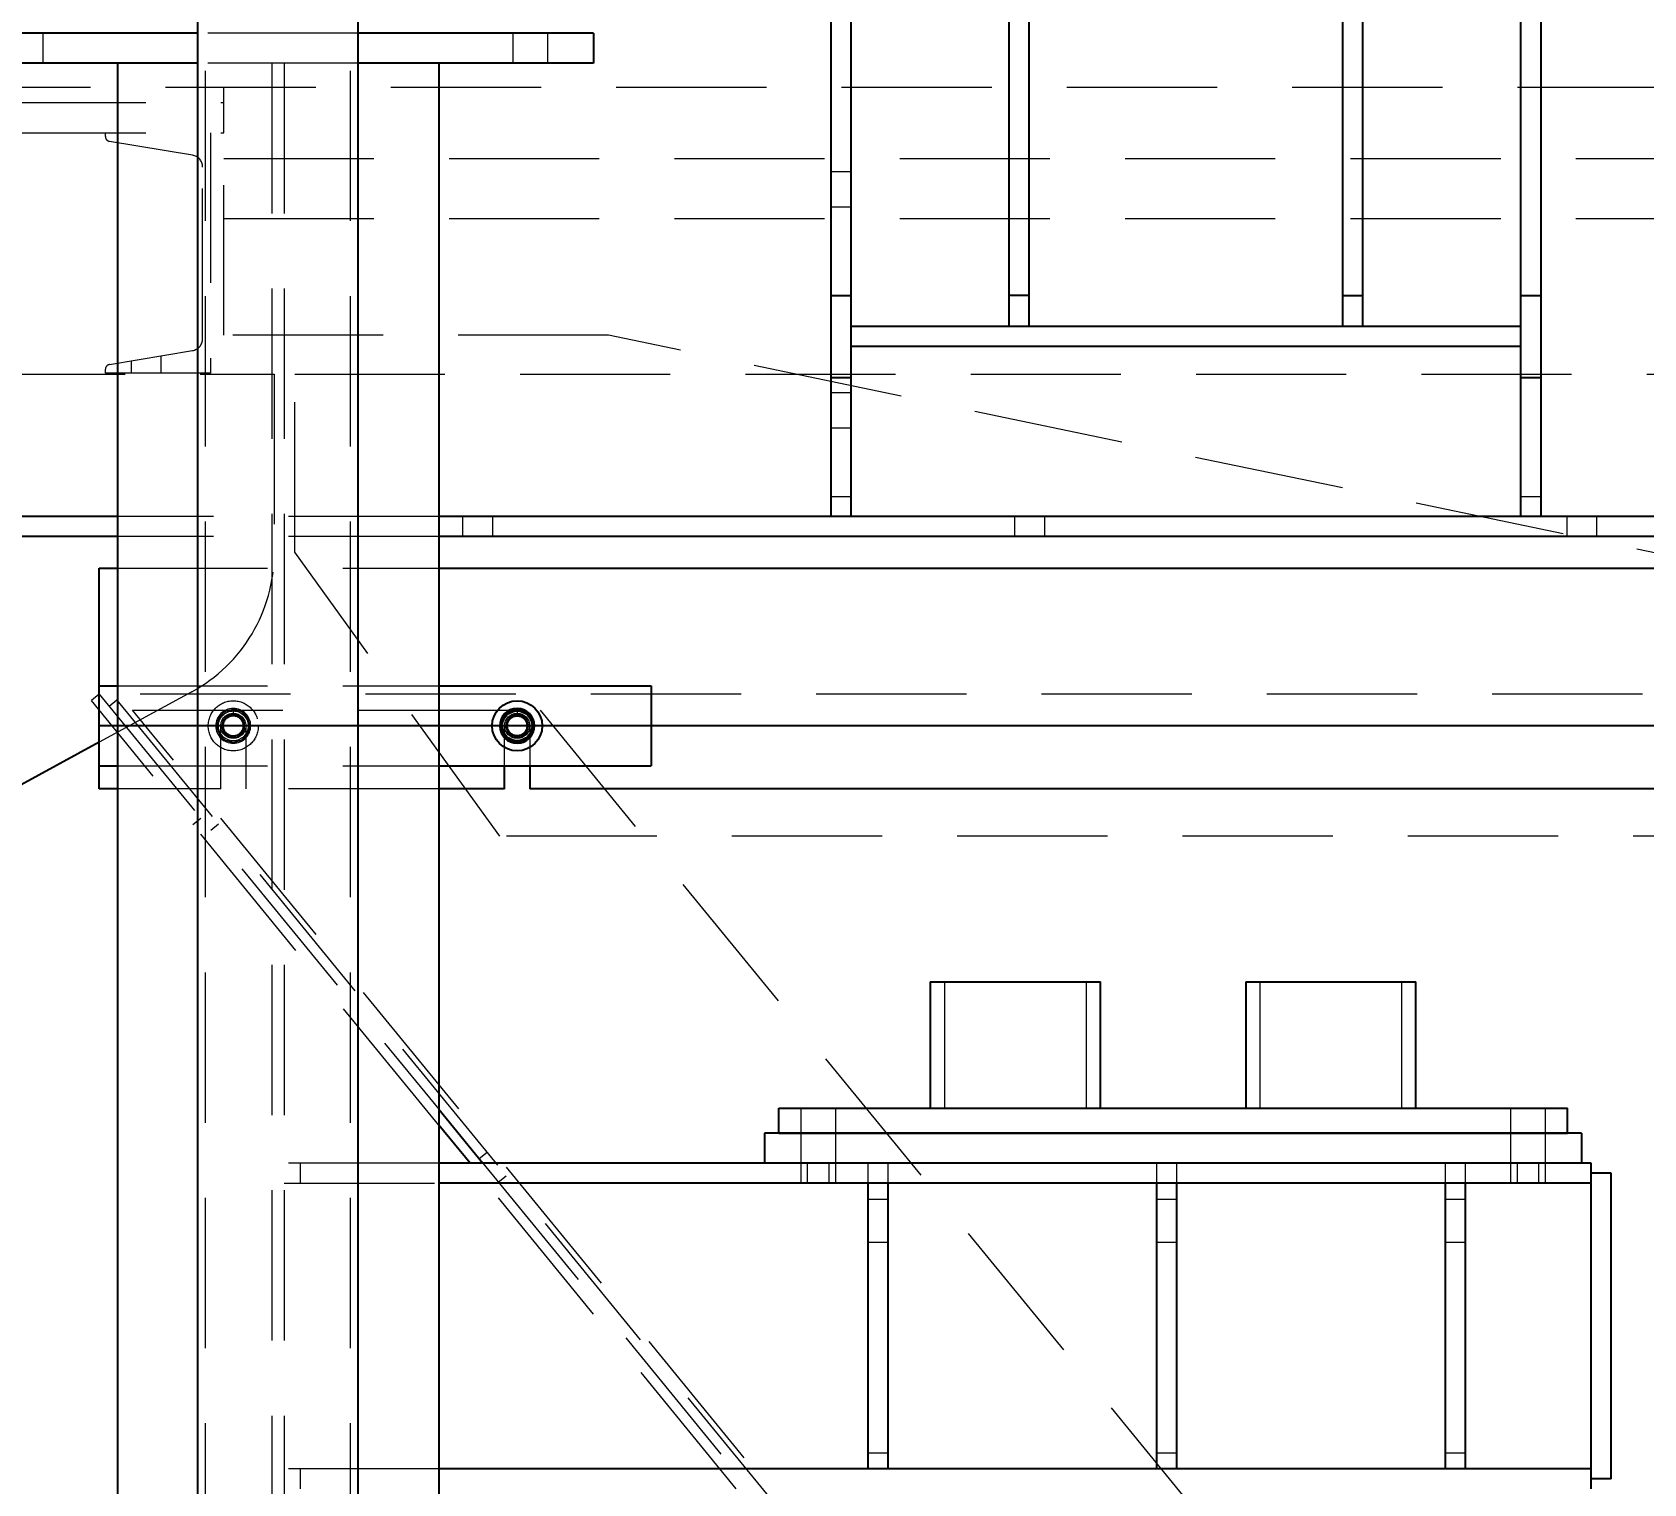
# Model space of a CAD drawing. Header units: millimetres. Extents: x 1293 to 41893, y 1011 to 26911.
# Drawn here: x 9336 to 10017, y 7099 to 7712 of the extents above; entities that cross this region are included whole.
import ezdxf

# ---------------------------------------------------------------- set-up
doc = ezdxf.new("R2010")
doc.units = ezdxf.units.MM
doc.header["$LTSCALE"] = 50
doc.linetypes.add('HIDDEN', pattern=[1.905, 1.27, -0.635])
doc.layers.add('CAPA_1', color=7, linetype='Continuous')
doc.layers.add('MAQUINAS', color=11, linetype='Continuous')
doc.styles.add('SLDTEXTSTYLE0', font='TXT', dxfattribs={"width": 0.75})
doc.dimstyles.new('SLDDIMSTYLE0', dxfattribs={"dimtxt": 100, "dimasz": 100, "dimexe": 0, "dimexo": 0.0625, "dimgap": 25, "dimtad": 2, "dimdec": 0, "dimlfac": 1.5, "dimrnd": 1e-09, "dimzin": 12, "dimdsep": 46, "dimtxsty": 'SLDTEXTSTYLE0', "dimsah": 1, "dimcen": 0.09, "dimadec": 0, "dimazin": 3, "dimtfac": 1, "dimtdec": 0, "dimtofl": 0, "dimtmove": 0, "dimatfit": 3, "dimfxl": 1, "dimfrac": 2, "dimtolj": 1, "dimtzin": 12, "dimarcsym": 0})

# ---------------------------------------------------------------- blocks, each defined once
blk = doc.blocks.new('_D_15')
at = {"layer": 'CAPA_1', "transparency": 16777216}
for p, q in [((6530.12, 8742.38), (6530.12, 9415.65)), ((16745.16, 6492), (16745.16, 9415.65)), ((6530.12, 9365.65), (16745.16, 9365.65))]:
    blk.add_line(p, q, dxfattribs=at)
for points in [[(6530.12, 9365.65), (6630.12, 9350.26), (6630.12, 9381.03)], [(16745.16, 9365.65), (16645.16, 9381.03), (16645.16, 9350.26)]]:
    blk.add_solid(points, dxfattribs=at)
at = {"layer": 'CAPA_1', "transparency": 16777216, "insert": (11452.92, 9494.55), "char_height": 100, "attachment_point": 1, "style": 'SLDTEXTSTYLE0'}
blk.add_mtext('15323', dxfattribs=at)

msp = doc.modelspace()

# ---------------------------------------------------------------- linework, layer by layer
at = {"color": 1, "linetype": 'HIDDEN', "lineweight": 18}
for p, q in [((9409.3436163, 6870.3372095), (9409.3436163, 8390.2441438)), ((9470.7100163, 6870.3372095), (9470.7100163, 8390.2441438)), ((9340.768483, 7699.0302403), (9340.768483, 7711.7302403)), ((9473.893483, 7711.7302403), (9406.1601497, 7711.7302403)), ((9539.2851497, 7711.7302403), (9539.2851497, 7699.0302403)), ((9554.1018163, 7699.0302403), (9554.1018163, 7711.7302403)), ((9473.893483, 7699.0302403), (9406.1601497, 7699.0302403)), ((9437.4021497, 7699.0302403), (9437.4021497, 6364.5102403)), ((9442.651483, 7699.0302403), (9442.651483, 6364.5102403)), ((9372.1241497, 7485.6802403), (9507.929483, 7485.6802403)), ((9364.4333861, 7432.3469069), (9361.1574625, 7429.6655946)), ((10397.7667194, 7432.3469069), (9364.4333861, 7432.3469069)), ((9364.4333861, 7432.3469069), (9507.929483, 7257.0289355)), ((9372.1241497, 7435.9469069), (9507.929483, 7435.9469069)), ((9507.929483, 7250.3452267), (9361.1574625, 7429.6655946)), ((9371.9318488, 7429.8692846), (9368.6559252, 7427.1879722)), ((9371.9318488, 7429.8692846), (9692.8448242, 7037.790245)), ((9378.5050325, 7425.6802403), (9550.8058921, 7425.6802403)), ((10059.4000025, 6593.7891473), (9378.5050325, 7425.6802403)), ((9421.0420527, 7426.3793453), (9421.0622861, 7423.8097916)), ((9421.1000527, 7426.3795736), (9421.1000527, 7423.2807736)), ((9541.0500512, 7425.3635736), (9541.0622861, 7423.8097916)), ((9541.1000527, 7425.3635736), (9541.1000527, 7423.2807736)), ((9550.8058921, 7425.6802403), (10231.7008621, 6593.7891473)), ((9415.8083861, 7392.3469069), (9415.8083861, 7419.0135736)), ((9421.0664527, 7423.2806413), (9421.0622861, 7423.8097916)), ((9426.3917194, 7419.0135736), (9426.3917194, 7392.3469069)), ((9535.8083861, 7402.0802403), (9535.8083861, 7419.0135736)), ((9541.0664527, 7423.2806413), (9541.0622861, 7423.8097916)), ((9546.3917194, 7419.0135736), (9546.3917194, 7402.0802403)), ((9372.1241497, 7402.0802403), (9507.929483, 7402.0802403)), ((9415.8083861, 7392.3469069), (9372.1241497, 7392.3469069)), ((9507.929483, 7392.3469069), (9426.3917194, 7392.3469069)), ((9407.3343838, 7379.9321301), (9404.0584603, 7377.2508177)), ((9414.8328465, 7377.4545077), (9411.556923, 7374.7731953)), ((9721.690075, 7310.7802403), (9721.690075, 7257.4469069)), ((9781.690075, 7257.4469069), (9781.690075, 7310.7802403)), ((9855.0234083, 7310.7802403), (9855.0234083, 7257.4469069)), ((9915.0234083, 7257.4469069), (9915.0234083, 7310.7802403)), ((9660.9484083, 7257.4469069), (9660.9484083, 7246.8635736)), ((9675.765075, 7246.8635736), (9675.765075, 7257.4469069)), ((9960.9484083, 7257.4469069), (9960.9484083, 7246.8635736)), ((9975.765075, 7246.8635736), (9975.765075, 7257.4469069)), ((9660.9484083, 7246.8606556), (9660.9484083, 7225.7606556)), ((9675.765075, 7225.7606556), (9675.765075, 7246.8606556)), ((9960.9484083, 7246.8606556), (9960.9484083, 7225.7606556)), ((9975.765075, 7225.7606556), (9975.765075, 7246.8606556)), ((9507.929483, 7234.1606556), (9442.651483, 7234.1606556)), ((9449.4248163, 7234.1606556), (9449.4248163, 7225.7606556)), ((9633.7177556, 7096.6619889), (9521.1764009, 7234.1606556)), ((9528.366368, 7238.7436501), (9525.0904444, 7236.0623377)), ((9526.6469532, 7234.1606556), (9639.1883078, 7096.6619889)), ((9663.8799201, 7225.7606556), (9663.8799201, 7234.1606556)), ((9672.8335632, 7234.1606556), (9672.8335632, 7225.7606556)), ((9689.4567416, 7225.7606556), (9689.4567416, 7234.1606556)), ((9697.9234083, 7225.7606556), (9697.9234083, 7234.1606556)), ((9811.4567416, 7225.7606556), (9811.4567416, 7234.1606556)), ((9819.9234083, 7225.7606556), (9819.9234083, 7234.1606556)), ((9933.4567416, 7225.7606556), (9933.4567416, 7234.1606556)), ((9941.9234083, 7225.7606556), (9941.9234083, 7234.1606556)), ((9963.8799201, 7225.7606556), (9963.8799201, 7234.1606556)), ((9972.8335632, 7234.1606556), (9972.8335632, 7225.7606556)), ((9533.1343815, 7226.2345671), (9536.410305, 7228.9158794)), ((9442.651483, 7225.7606556), (9507.929483, 7225.7606556)), ((9689.4567416, 7218.9873223), (9697.9234083, 7218.9873223)), ((9811.4567416, 7218.9873223), (9819.9234083, 7218.9873223)), ((9933.4567416, 7218.9873223), (9941.9234083, 7218.9873223)), ((9689.4567416, 7200.8273223), (9697.9234083, 7200.8273223)), ((9811.4567416, 7200.8273223), (9819.9234083, 7200.8273223)), ((9933.4567416, 7200.8273223), (9941.9234083, 7200.8273223)), ((9689.4567416, 7111.8353223), (9697.9234083, 7111.8353223)), ((9811.4567416, 7111.8353223), (9819.9234083, 7111.8353223)), ((9933.4567416, 7111.8353223), (9941.9234083, 7111.8353223)), ((9507.929483, 7105.0619889), (9442.651483, 7105.0619889)), ((9449.4248163, 7105.0619889), (9449.4248163, 7096.6619889))]:
    msp.add_line(p, q, dxfattribs=at)
at = {"color": 7, "linetype": 'Continuous', "lineweight": 25}
for p, q in [((9406.1601497, 7085.5262403), (9406.1601497, 8378.927674)), ((9473.893483, 7085.5262403), (9473.893483, 8378.927674)), ((9406.1601497, 7711.7302403), (9306.693483, 7711.7302403)), ((9573.3601497, 7711.7302403), (9473.893483, 7711.7302403)), ((9573.3601497, 7711.7302403), (9573.3601497, 7699.0302403)), ((9406.1601497, 7699.0302403), (9306.693483, 7699.0302403)), ((9372.1241497, 7699.0302403), (9372.1241497, 7085.5262403)), ((9573.3601497, 7699.0302403), (9473.893483, 7699.0302403)), ((9507.929483, 7699.0302403), (9507.929483, 7085.5262403)), ((9364.4333861, 7485.6802403), (9372.1241497, 7485.6802403)), ((9364.4333861, 7392.3469069), (9364.4333861, 7485.6802403)), ((9507.929483, 7485.6802403), (10397.7667194, 7485.6802403)), ((9364.4333861, 7435.9469069), (9372.1241497, 7435.9469069)), ((9507.929483, 7435.9469069), (9597.7667194, 7435.9469069)), ((9597.7667194, 7435.9469069), (9597.7667194, 7402.0802403)), ((9541.0462194, 7425.850195), (9541.0420527, 7426.3793453)), ((9541.0462194, 7425.850195), (9541.0500512, 7425.3635736)), ((9541.1000527, 7426.3795736), (9541.1000527, 7425.3635736)), ((9364.4333861, 7402.0802403), (9372.1241497, 7402.0802403)), ((9507.929483, 7402.0802403), (9597.7667194, 7402.0802403)), ((9535.8083861, 7392.3469069), (9535.8083861, 7402.0802403)), ((9546.3917194, 7402.0802403), (9546.3917194, 7392.3469069)), ((9372.1241497, 7392.3469069), (9364.4333861, 7392.3469069)), ((9535.8083861, 7392.3469069), (9507.929483, 7392.3469069)), ((10075.8083861, 7392.3469069), (9546.3917194, 7392.3469069)), ((9715.7067416, 7310.7802403), (9715.7067416, 7257.4469069)), ((9715.7067416, 7310.7802403), (9787.6734083, 7310.7802403)), ((9787.6734083, 7257.4469069), (9787.6734083, 7310.7802403)), ((9849.040075, 7310.7802403), (9849.040075, 7257.4469069)), ((9849.040075, 7310.7802403), (9921.0067416, 7310.7802403)), ((9921.0067416, 7257.4469069), (9921.0067416, 7310.7802403)), ((9507.929483, 7257.0289355), (9526.6469532, 7234.1606556)), ((9651.690075, 7246.8635736), (9651.690075, 7257.4469069)), ((9651.690075, 7257.4469069), (9985.0234083, 7257.4469069)), ((9985.0234083, 7246.8635736), (9985.0234083, 7257.4469069)), ((9521.1764009, 7234.1606556), (9507.929483, 7250.3452267)), ((9645.690075, 7246.8606556), (9645.690075, 7234.1606556)), ((9991.0234083, 7246.8606556), (9645.690075, 7246.8606556)), ((9651.690075, 7246.8635736), (9985.0234083, 7246.8635736)), ((9991.0234083, 7246.8606556), (9991.0234083, 7234.1606556)), ((9995.0234083, 7234.1606556), (9507.929483, 7234.1606556)), ((9995.0234083, 7096.6619889), (9995.0234083, 7234.1606556)), ((10003.490075, 7229.9606556), (9995.0234083, 7229.9606556)), ((10003.490075, 7100.8619889), (10003.490075, 7229.9606556)), ((9995.0234083, 7225.7606556), (9507.929483, 7225.7606556)), ((9689.4567416, 7105.0619889), (9689.4567416, 7225.7606556)), ((9697.9234083, 7105.0619889), (9697.9234083, 7225.7606556)), ((9811.4567416, 7105.0619889), (9811.4567416, 7225.7606556)), ((9819.9234083, 7105.0619889), (9819.9234083, 7225.7606556)), ((9933.4567416, 7105.0619889), (9933.4567416, 7225.7606556)), ((9941.9234083, 7105.0619889), (9941.9234083, 7225.7606556)), ((9995.0234083, 7105.0619889), (9507.929483, 7105.0619889)), ((10003.490075, 7100.8619889), (9995.0234083, 7100.8619889))]:
    msp.add_line(p, q, dxfattribs=at)
at = {"color": 7, "linetype": 'Continuous'}
msp.add_line((10397.7667194, 7419.0135736), (9364.4333861, 7419.0135736), dxfattribs=at)
at = {"color": 7, "linetype": 'Continuous', "lineweight": 25, "flags": 128}
for points in [[(9538.5979075, 7425.3760856), (9539.7549525, 7425.7167815), (9541.0462194, 7425.850195)], [(9541.1000527, 7425.8504069), (9542.3923301, 7425.727165), (9543.6153177, 7425.3709105)]]:
    msp.add_lwpolyline(points, dxfattribs=at)
at = {"color": 1, "linetype": 'HIDDEN', "lineweight": 18}
for centre, radius in [((9421.1000527, 7419.0135736), 10.5833333), ((9421.1000527, 7419.0135736), 6.3026787), ((9421.1000527, 7419.0135736), 5.2916667), ((9421.1000527, 7419.0135736), 4.318), ((9421.1000527, 7419.0135736), 4.2333333), ((9541.1000527, 7419.0135736), 5.2916667), ((9541.1000527, 7419.0135736), 4.318)]:
    msp.add_circle(centre, radius, dxfattribs=at)
at = {"color": 7, "linetype": 'Continuous', "lineweight": 25}
for radius in [10.5833333, 6.3026787, 4.2333333]:
    msp.add_circle((9541.1000527, 7419.0135736), radius, dxfattribs=at)
at = {"color": 1, "linetype": 'HIDDEN', "lineweight": 18}
for centre, radius, start, end in [((9421.1000527, 7419.0135736), 7.366, 90.4511525322, 90), ((9421.1000527, 7419.0135736), 6.8368333, 90.4511525321, 89.9999999999), ((9541.1000527, 7419.0135736), 6.8368333, 111.46791509, 129.3225923277), ((9541.1000527, 7419.0135736), 6.8368333, 50.5795492379, 68.4138913501), ((9421.1000527, 7419.0135736), 4.7963667, 90.4511525322, 89.9999999998), ((9421.1000527, 7419.0135736), 4.2672, 90.4511525321, 90), ((9541.1000527, 7419.0135736), 6.8368333, 170.0287425791, 190.179511867), ((9541.1000527, 7419.0135736), 4.7963667, 90.4511525321, 89.9999999998), ((9541.1000527, 7419.0135736), 4.2672, 90.4511525321, 90), ((9541.1000527, 7419.0135736), 6.8368333, 349.7475894193, 10.1443466465), ((9541.1000527, 7419.0135736), 6.8368333, 229.172105764, 250.7518476346), ((9541.1000527, 7419.0135736), 6.8368333, 289.2083263184, 310.8666975376)]:
    msp.add_arc(centre, radius, start, end, dxfattribs=at)
at = {"color": 7, "linetype": 'Continuous', "lineweight": 25}
for radius, start, end in [(7.366, 90.4511525322, 90), (6.8368333, 129.3225923277, 170.0287425791), (6.8368333, 10.1443466465, 50.5795492379), (6.8368333, 190.179511867, 229.172105764), (6.8368333, 250.7518476346, 289.2083263184), (6.8368333, 310.8666975376, 349.7475894193)]:
    msp.add_arc((9541.1000527, 7419.0135736), radius, start, end, dxfattribs=at)
at = {"color": 1, "linetype": 'HIDDEN', "lineweight": 18}
for points, knots in [([(9413.7675968, 7419.0130147), (9414.2101396, 7419.7796114), (9414.9542289, 7421.068563), (9416.0422656, 7422.9533191), (9416.8208914, 7424.3020968), (9417.2805048, 7425.098264), (9417.4336634, 7425.3635736)], [0, 0, 0, 0, 0.3661794341, 0.6156922034, 0.8719357593, 1, 1, 1, 1]), ([(9417.4336634, 7425.3635736), (9418.0700691, 7425.3635736), (9419.3566802, 7425.3635736), (9421.2629103, 7425.3635736), (9423.0850814, 7425.3635736), (9424.2021465, 7425.3635736), (9424.7657968, 7425.3635736)], [0, 0, 0, 0, 0.2646176718, 0.5349733347, 0.7653562273, 1, 1, 1, 1]), ([(9424.7657968, 7425.3635736), (9425.084045, 7424.8124808), (9425.7274431, 7423.698344), (9426.6807152, 7422.0476158), (9427.5919708, 7420.4696452), (9428.1506232, 7419.5022578), (9428.4325087, 7419.0141325)], [0, 0, 0, 0, 0.2646061211, 0.5349506065, 0.7653448938, 1, 1, 1, 1]), ([(9417.4343087, 7412.6635736), (9417.1160605, 7413.2146664), (9416.4726623, 7414.3288032), (9415.5193903, 7415.9795314), (9414.6081347, 7417.557502), (9414.0494822, 7418.5248894), (9413.7675968, 7419.0130147)], [0, 0, 0, 0, 0.2646061211, 0.5349506065, 0.7653448938, 1, 1, 1, 1]), ([(9428.4325087, 7419.0141325), (9428.2793476, 7418.7488186), (9427.8274006, 7417.9659315), (9427.0492196, 7416.6179244), (9425.9608206, 7414.7325407), (9425.2089838, 7413.4301684), (9424.766442, 7412.6635736)], [0, 0, 0, 0, 0.1280647744, 0.377893031, 0.6338190398, 1, 1, 1, 1]), ([(9424.766442, 7412.6635736), (9424.1300364, 7412.6635736), (9422.8434253, 7412.6635736), (9420.9371952, 7412.6635736), (9419.1150241, 7412.6635736), (9417.9979589, 7412.6635736), (9417.4343087, 7412.6635736)], [0, 0, 0, 0, 0.2646176718, 0.5349733347, 0.7653562273, 1, 1, 1, 1])]:
    msp.add_open_spline(points, degree=3, knots=knots, dxfattribs=at)
at = {"color": 7, "linetype": 'Continuous', "lineweight": 25}
for points, knots in [([(9533.7675968, 7419.0130147), (9534.2101396, 7419.7796114), (9534.9542289, 7421.068563), (9536.0422656, 7422.9533191), (9536.8208914, 7424.3020968), (9537.2805048, 7425.098264), (9537.4336634, 7425.3635736)], [0, 0, 0, 0, 0.3661794341, 0.6156922034, 0.8719357593, 1, 1, 1, 1]), ([(9537.4336634, 7425.3635736), (9538.0700691, 7425.3635736), (9539.3566802, 7425.3635736), (9541.2629103, 7425.3635736), (9543.0850814, 7425.3635736), (9544.2021465, 7425.3635736), (9544.7657968, 7425.3635736)], [0, 0, 0, 0, 0.2646176718, 0.5349733347, 0.7653562273, 1, 1, 1, 1]), ([(9544.7657968, 7425.3635736), (9545.084045, 7424.8124808), (9545.7274431, 7423.698344), (9546.6807152, 7422.0476158), (9547.5919708, 7420.4696452), (9548.1506232, 7419.5022578), (9548.4325087, 7419.0141325)], [0, 0, 0, 0, 0.2646061211, 0.5349506065, 0.7653448938, 1, 1, 1, 1]), ([(9537.4343087, 7412.6635736), (9537.1160605, 7413.2146664), (9536.4726623, 7414.3288032), (9535.5193903, 7415.9795314), (9534.6081347, 7417.557502), (9534.0494822, 7418.5248894), (9533.7675968, 7419.0130147)], [0, 0, 0, 0, 0.2646061211, 0.5349506065, 0.7653448938, 1, 1, 1, 1]), ([(9548.4325087, 7419.0141325), (9548.2793476, 7418.7488186), (9547.8274006, 7417.9659315), (9547.0492196, 7416.6179244), (9545.9608206, 7414.7325407), (9545.2089838, 7413.4301684), (9544.766442, 7412.6635736)], [0, 0, 0, 0, 0.1280647744, 0.377893031, 0.6338190398, 1, 1, 1, 1]), ([(9544.766442, 7412.6635736), (9544.1300364, 7412.6635736), (9542.8434253, 7412.6635736), (9540.9371952, 7412.6635736), (9539.1150241, 7412.6635736), (9537.9979589, 7412.6635736), (9537.4343087, 7412.6635736)], [0, 0, 0, 0, 0.2646176718, 0.5349733347, 0.7653562273, 1, 1, 1, 1])]:
    msp.add_open_spline(points, degree=3, knots=knots, dxfattribs=at)
at = {"layer": 'MAQUINAS', "linetype": 'Continuous', "lineweight": 25}
for p, q in [((9673.7268163, 7823.8802403), (9673.7268163, 7507.4802403)), ((9682.193483, 7823.8802403), (9682.193483, 7507.4802403)), ((9748.8601497, 7823.8802403), (9748.8601497, 7587.9469069)), ((9757.3268163, 7823.8802403), (9757.3268163, 7587.9469069)), ((9890.1268163, 7587.9469069), (9890.1268163, 7823.8802403)), ((9898.593483, 7587.9469069), (9898.593483, 7823.8802403)), ((9965.2601497, 7823.8802403), (9965.2601497, 7507.4802403)), ((9973.7268163, 7823.8802403), (9973.7268163, 7507.4802403)), ((9673.7268163, 7600.8135736), (9682.193483, 7600.8135736)), ((9757.3268163, 7600.8135736), (9748.8601497, 7600.8135736)), ((9890.1268163, 7600.8135736), (9898.593483, 7600.8135736)), ((9965.2601497, 7600.8135736), (9973.7268163, 7600.8135736)), ((9682.193483, 7587.9469069), (9965.2601497, 7587.9469069)), ((9682.193483, 7579.4802403), (9965.2601497, 7579.4802403)), ((9673.7268163, 7566.1469069), (9682.193483, 7566.1469069)), ((9965.2601497, 7566.1469069), (9973.7268163, 7566.1469069)), ((9372.1241497, 7507.4802403), (8807.710397, 7507.4802403)), ((10398.393483, 7507.4802403), (9507.929483, 7507.4802403)), ((9372.1241497, 7499.0135736), (8817.5450746, 7499.0135736)), ((10398.393483, 7499.0135736), (9507.929483, 7499.0135736)), ((9364.4333861, 7412.0716066), (8964.5417443, 7194.3088314))]:
    msp.add_line(p, q, dxfattribs=at)
at = {"layer": 'MAQUINAS', "linetype": 'HIDDEN', "lineweight": 18}
for p, q in [((10503.7268163, 7688.6969069), (7320.393483, 7688.6969069)), ((9417.0601497, 7669.6469069), (9417.0601497, 7688.6969069)), ((7320.393483, 7682.3469069), (9417.0601497, 7682.3469069)), ((7320.393483, 7669.6469069), (9417.0601497, 7669.6469069)), ((9367.0768163, 7667.9874034), (9367.0768163, 7669.6469069)), ((9403.8953558, 7660.1291909), (9368.7747339, 7665.9830549)), ((9411.5268163, 7669.6469069), (9411.5268163, 7568.0469069)), ((9417.0601497, 7658.6969069), (10570.393483, 7658.6969069)), ((9417.0601497, 7584.0302403), (9417.0601497, 7658.6969069)), ((9408.1401497, 7582.5754943), (9408.1401497, 7655.1183196)), ((9682.193483, 7653.0885736), (9673.7268163, 7653.0885736)), ((9673.7268163, 7638.2719069), (9682.193483, 7638.2719069)), ((9417.0601497, 7633.3635736), (10570.393483, 7633.3635736)), ((9579.7268163, 7584.0302403), (9417.0601497, 7584.0302403)), ((10169.7268163, 7461.3635736), (9579.7268163, 7584.0302403)), ((9368.7747339, 7571.710759), (9403.8953558, 7577.564623)), ((9390.6268163, 7568.0469069), (9390.6268163, 7575.3530384)), ((9367.0768163, 7568.0469069), (9367.0768163, 7569.7064105)), ((9411.5268163, 7568.0469069), (9367.0768163, 7568.0469069)), ((9377.9268163, 7573.2362174), (9377.9268163, 7568.0469069)), ((7978.393483, 7567.6802403), (9438.393483, 7567.6802403)), ((9438.393483, 7567.6802403), (9438.393483, 7491.9537371)), ((9447.0601497, 7492.3469069), (9447.0601497, 7567.6802403)), ((9447.0601497, 7567.6802403), (10456.9985354, 7567.6802403)), ((9682.193483, 7559.7552403), (9673.7268163, 7559.7552403)), ((9673.7268163, 7544.9385736), (9682.193483, 7544.9385736)), ((9673.7268163, 7515.9469069), (9682.193483, 7515.9469069)), ((9965.2601497, 7515.9469069), (9973.7268163, 7515.9469069)), ((9507.929483, 7507.4802403), (9372.1241497, 7507.4802403)), ((9518.043483, 7507.4802403), (9518.043483, 7499.0135736)), ((9530.743483, 7499.0135736), (9530.743483, 7507.4802403)), ((9751.3768163, 7507.4802403), (9751.3768163, 7499.0135736)), ((9764.0768163, 7499.0135736), (9764.0768163, 7507.4802403)), ((9984.7101497, 7507.4802403), (9984.7101497, 7499.0135736)), ((9997.4101497, 7499.0135736), (9997.4101497, 7507.4802403)), ((9507.929483, 7499.0135736), (9372.1241497, 7499.0135736)), ((9533.7268163, 7372.3469069), (9447.0601497, 7492.3469069)), ((9403.6096689, 7433.405226), (9364.4333861, 7412.0716066)), ((10266.840392, 7372.3469069), (9533.7268163, 7372.3469069))]:
    msp.add_line(p, q, dxfattribs=at)
for centre, radius, start, end in [((9369.1088163, 7667.9874034), 2.032, 180, 260.537), ((9403.0601497, 7655.1183196), 5.08, 0, 80.537), ((9403.0601497, 7582.5754943), 5.08, 279.463, 0), ((9369.1088163, 7569.7064105), 2.032, 99.463, 180), ((9371.7268163, 7491.9537371), 66.6666667, 298.5706985485, 0)]:
    msp.add_arc(centre, radius, start, end, dxfattribs=at)

# ---------------------------------------------------------------- dimensions: what is measured, and where the dimension line sits
at = {"layer": 'CAPA_1'}
dim = msp.add_linear_dim(base=(16745.1618891, 9365.6463094), p1=(6530.1246702, 8678.8772747), p2=(16745.1618891, 6428.5014528), dimstyle='SLDDIMSTYLE0', dxfattribs=at)
dim.commit()
dim.dimension.update_dxf_attribs({"geometry": '_D_15', "text_midpoint": (11637.6432797, 9365.6463094), "dimtype": 160})

doc.saveas('drawing.dxf')
